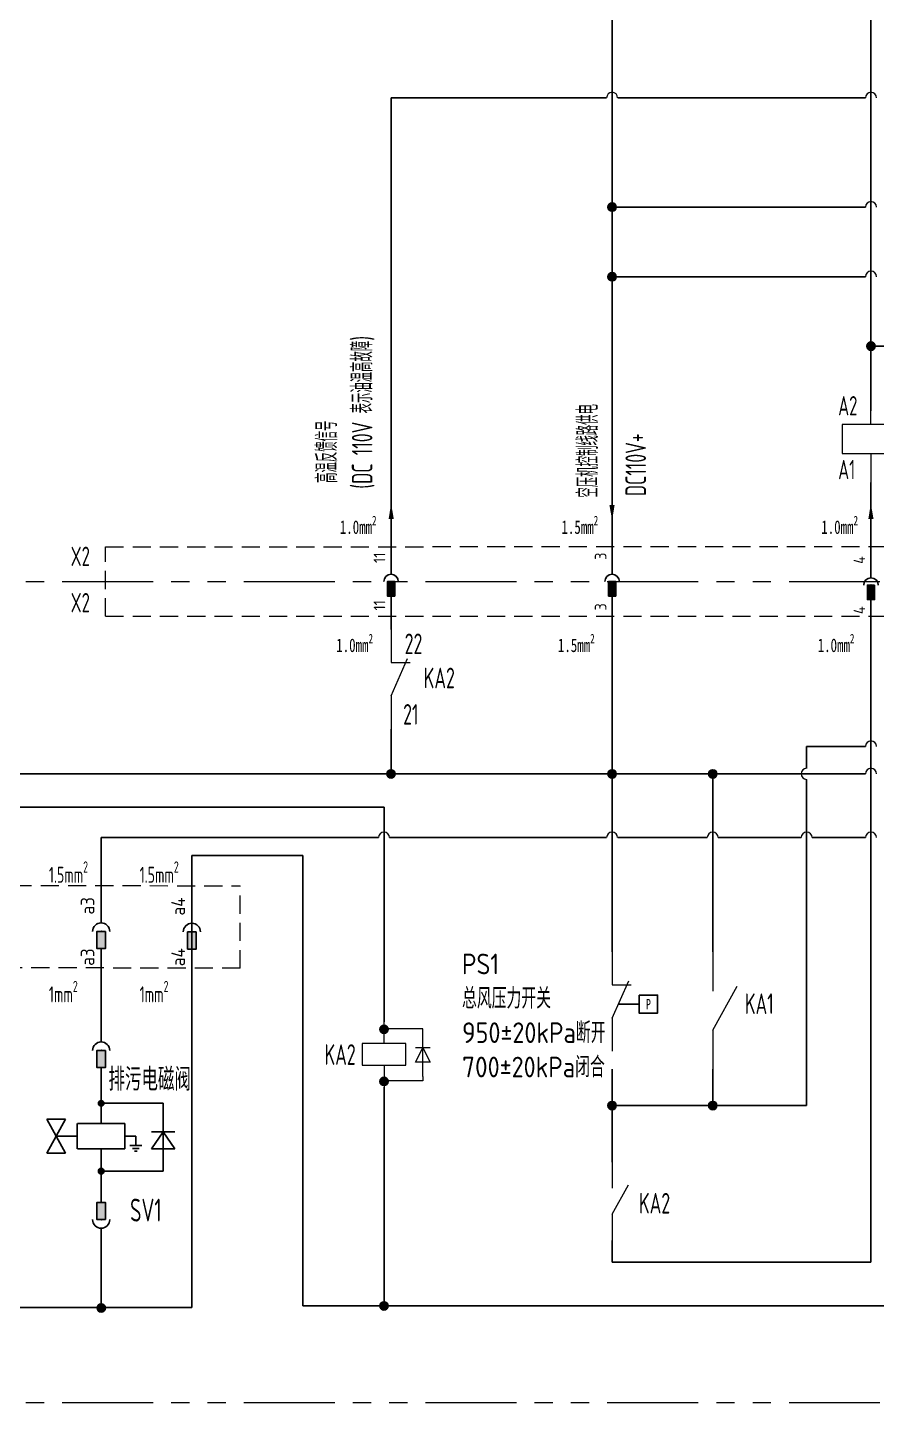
# Model space of a CAD drawing. Header units: millimetres. Extents: x 0 to 840, y 0 to 594.
# Drawn here: x 190.9 to 339.2, y 212.1 to 452.3 of the extents above; entities that cross this region are included whole.
import ezdxf
from ezdxf.enums import TextEntityAlignment as Align

# ---------------------------------------------------------------- set-up
doc = ezdxf.new("R2010")
doc.units = ezdxf.units.MM
for name, pattern in [('CENTER2', [12, 7, -1, 1, -1, 1, -1]), ('HIDDEN', [9.525, 6.35, -3.175]), ('PHANTOM2', [31.75, 15.875, -3.175, 3.175, -3.175, 3.175, -3.175])]:
    doc.linetypes.add(name, pattern=pattern)
for name, color, linetype, lineweight in [('BLK_0.5mm^2', 7, 'Continuous', 18), ('SYMS', 7, 'Continuous', 18), ('TERMS', 4, 'Continuous', 18), ('双点划线', 6, 'CENTER2', 18), ('尺寸线层', 3, 'Continuous', 13), ('标注', 3, 'Continuous', 18), ('虚线', 2, 'HIDDEN', 18)]:
    doc.layers.add(name, color=color, linetype=linetype, lineweight=lineweight)
doc.styles.add('WD_IEC', font='isocp2.shx', dxfattribs={"width": 0.9, "bigfont": 'gbcbig.shx'})
doc.styles.add('工程字', font='gbenor.shx', dxfattribs={"bigfont": 'gbcbig.shx'})
doc.styles.add('标准', font='isoct2.shx')
doc.styles.add('海泰标注样式', font='isocp.shx', dxfattribs={"width": 0.7, "bigfont": 'gbcbig.shx'})
doc.styles.add('海泰汉字样式', font='仿宋_GB2312_0.ttf', dxfattribs={"width": 0.7})

# ---------------------------------------------------------------- blocks, each defined once
blk = doc.blocks.new('fse')
blk.add_hatch(color=256).paths.add_polyline_path([(-62.47, -297.35), (-62.47, -293.6), (-64.34, -293.6), (-64.34, -297.35)], flags=0)
for p, q in [((-63.41, -286.1), (-63.41, -291.72)), ((-63.41, -297.35), (-63.41, -301.1))]:
    blk.add_line(p, q)
blk.add_lwpolyline([(-62.47, -293.6), (-64.34, -293.6), (-64.34, -297.35), (-62.47, -297.35)], close=True)
blk.add_arc((-63.41, -293.6), 1.88, 0, 180)
blk.add_point((-63.41, -293.6))
at = {"layer": 'TERMS', "style": 'WD_IEC'}
blk.add_attdef('1', text='', height=3, rotation=90, dxfattribs=at).set_placement((-64.91, -286.1), align=Align.RIGHT)
blk.add_attdef('1', (-64.91, -301.1), '', height=3, rotation=90, dxfattribs=at)
blk = doc.blocks.new('bfcgb')
blk.add_hatch(color=256).paths.add_polyline_path([(1495.06, 338, 1), (1492.9, 338, 1)])
blk.add_circle((1493.98, 338), 1.08)
blk = doc.blocks.new('VCR1_1')
for p, q in [((0, 2.5), (0, 7.5)), ((0, -2.5), (0, -7.5))]:
    blk.add_line(p, q)
blk.add_lwpolyline([(-5, 2.5), (-5, -2.5), (5, -2.5), (5, 2.5)], close=True)
at = {"style": 'WD_IEC'}
for tag, height, p in [('INST', 2.5, (-5.25, 11.5)), ('LOC', 2.5, (-5.25, 8)), ('TAG1', 2.5, (-5.25, 4.5)), ('MFG', 1.5, (-6, 1)), ('CAT', 1.5, (-6, -1.5)), ('DESC1', 2.5, (-5.25, -6.85)), ('DESC2', 2.5, (-5.25, -10.35)), ('DESC3', 2.5, (-5.25, -13.85))]:
    blk.add_attdef(tag, text='', height=height, dxfattribs=at).set_placement(p, align=Align.RIGHT)
blk.add_attdef('TERM01', text='', height=2, rotation=90, dxfattribs=at).set_placement((-1, 7.5), align=Align.RIGHT)
for tag, p, height in [('X2TERM01', (0, 7.5), 0.32), ('X4LINK', (-5, 0), 0.32), ('X1LINK', (5, 0), 0.32), ('ASSYCODE', (1, -4), 1), ('FAMILY', (1, -5.5), 1), ('CATDESC', (1, -7), 1), ('X8TERM02', (0, -7.5), 0.32)]:
    blk.add_attdef(tag, p, '', height=height, dxfattribs=at)
blk.add_attdef('TERM02', (-1, -7.5), '', height=2, rotation=90, dxfattribs=at)
at = {"lineweight": 9, "style": 'WD_IEC'}
for tag, p in [('NO', (-5.5, -16.5)), ('NC', (-5.5, -20))]:
    blk.add_attdef(tag, text='', height=2.5, dxfattribs=at).set_placement(p, align=Align.TOP_RIGHT)
for tag, p in [('XREFNO', (-4, -16.5)), ('XREFNC', (-4, -20))]:
    blk.add_attdef(tag, text='', height=2.5, dxfattribs=at).set_placement(p, align=Align.TOP_LEFT)
blk = doc.blocks.new('VPS12')
for p, q in [((0, 7.5), (0, 2.5)), ((0, -2.5), (2.5, 3.125)), ((0, 2.5), (2.8678, 2.5)), ((0, -2.5), (0, -7.5))]:
    blk.add_line(p, q)
at = {"style": 'WD_IEC'}
for tag, p in [('INST', (-11.75, 10.25)), ('LOC', (-11.75, 6.75)), ('TAG1', (-11.75, 3.25)), ('RATING1', (-11.75, -1.35)), ('DESC1', (-11.75, -9.85)), ('DESC2', (-11.75, -13.35)), ('DESC3', (-11.75, -16.85))]:
    blk.add_attdef(tag, text='', height=2.5, dxfattribs=at).set_placement(p, align=Align.RIGHT)
blk.add_attdef('TERM01', text='', height=2, rotation=90, dxfattribs=at).set_placement((-1, 7.5), align=Align.RIGHT)
for tag, p, height in [('X2TERM01', (0, 7.5), 0.32), ('MFG', (2.75, 6.5), 1.5), ('CAT', (2.75, 4), 1.5), ('X1LINK', (1.7361, 0), 0.32), ('CONTACT', (1, -2.5), 1), ('ASSYCODE', (1, -4), 1), ('FAMILY', (1, -5.5), 1), ('CATDESC', (1, -7), 1), ('X8TERM02', (0, -7.5), 0.32)]:
    blk.add_attdef(tag, p, '', height=height, dxfattribs=at)
blk.add_attdef('TERM02', (-1, -7.5), '', height=2, rotation=90, dxfattribs=at)
at = {"lineweight": 15, "style": 'WD_IEC'}
blk.add_attdef('XREF', text='', height=2.5, dxfattribs=at).set_placement((-11.75, -6), align=Align.RIGHT)
blk = doc.blocks.new('VMS21P_1')
for p, q in [((0, 7.5), (0, 2.5)), ((0, -2.5), (3.125, 3.125)), ((0, -2.5), (0, -7.5))]:
    blk.add_line(p, q)
at = {"style": 'WD_IEC'}
for tag, p in [('INST', (-5.25, 7.75)), ('LOC', (-5.25, 4.25)), ('TAG2', (-5.25, 0.75)), ('XREF', (-5.25, -3.75)), ('DESC1', (-5.25, -7.6)), ('DESC2', (-5.25, -11.1)), ('DESC3', (-5.25, -14.6))]:
    blk.add_attdef(tag, text='', height=2.5, dxfattribs=at).set_placement(p, align=Align.RIGHT)
blk.add_attdef('TERM01', text='', height=2, rotation=90, dxfattribs=at).set_placement((-1, 7.5), align=Align.RIGHT)
for tag, p, height in [('X2TERM01', (0, 7.5), 0.32), ('X4LINK', (-2, 0), 0.32), ('X1LINK', (-0.5, 0), 0.32), ('CONTACT', (4, -3.5), 1), ('FAMILY', (4, -5), 1), ('X8TERM02', (0, -7.5), 0.32)]:
    blk.add_attdef(tag, p, '', height=height, dxfattribs=at)
blk.add_attdef('TERM02', (-1, -7.5), '', height=2, rotation=90, dxfattribs=at)
blk = doc.blocks.new('VDI1_2')
for p, q in [((0, 7.5), (0, -7.5)), ((0, -2.5), (-2.5, 2.5)), ((-2.5, 2.5), (2.5, 2.5)), ((2.5, 2.5), (0, -2.5)), ((-2.5, -2.5), (2.5, -2.5))]:
    blk.add_line(p, q)
at = {"style": 'WD_IEC'}
for tag, height, p in [('INST', 2.5, (-5.5, 10.25)), ('TAG1', 2.5, (-5.5, 3.25)), ('LOC', 2.5, (-5.5, 6.75)), ('MFG', 1.5, (-5.5, -0.25)), ('DESC1', 2.5, (-5.5, -6.35)), ('CAT', 1.5, (-5.5, -2.75)), ('DESC2', 2.5, (-5.5, -9.85)), ('DESC3', 2.5, (-5.5, -13.35))]:
    blk.add_attdef(tag, text='', height=height, dxfattribs=at).set_placement(p, align=Align.RIGHT)
blk.add_attdef('TERM01', text='', height=2, rotation=90, dxfattribs=at).set_placement((-1, 7.5), align=Align.RIGHT)
for tag, p, height in [('X2TERM01', (0, 7.5), 0.32), ('ASSYCODE', (1, -4), 1), ('FAMILY', (1, -5.5), 1), ('X8TERM02', (0, -7.5), 0.32), ('CATDESC', (1, -7), 1)]:
    blk.add_attdef(tag, p, '', height=height, dxfattribs=at)
blk.add_attdef('TERM02', (-1, -7.5), '', height=2, rotation=90, dxfattribs=at)
blk = doc.blocks.new('gwae')
blk.add_hatch(color=256).paths.add_polyline_path([(413.18, 275.01), (413.18, 278.76), (411.3, 278.76), (411.3, 275.01)], flags=0)
for p, q in [((412.24, 286.26), (412.24, 280.64)), ((412.24, 275.01), (412.24, 271.26))]:
    blk.add_line(p, q)
blk.add_lwpolyline([(413.18, 278.76), (411.3, 278.76), (411.3, 275.01), (413.18, 275.01)], close=True)
blk.add_arc((412.24, 278.76), 1.88, 0, 180)
blk.add_point((412.24, 278.76))
blk = doc.blocks.new('rq2e')
at = {"color": 7, "ltscale": 0.416487}
blk.add_line((1065.04, 260.3), (1065.04, 251.87), dxfattribs=at)
at = {"color": 7, "ltscale": 0.007597}
for p, q in [((1064.45, 256.26), (1064.49, 256.48)), ((1064.45, 256.26), (1064.49, 256.48)), ((1064.49, 256.03), (1064.45, 256.26)), ((1064.49, 256.03), (1064.45, 256.26)), ((1064.49, 256.48), (1064.62, 256.67)), ((1064.49, 256.48), (1064.62, 256.67)), ((1064.62, 255.84), (1064.49, 256.03)), ((1064.62, 255.84), (1064.49, 256.03)), ((1064.62, 256.67), (1064.81, 256.8)), ((1064.62, 256.67), (1064.81, 256.8)), ((1064.81, 255.71), (1064.62, 255.84)), ((1064.81, 255.71), (1064.62, 255.84)), ((1064.81, 256.8), (1065.04, 256.85)), ((1064.81, 256.8), (1065.04, 256.85)), ((1065.04, 255.66), (1064.81, 255.71)), ((1065.04, 255.66), (1064.81, 255.71)), ((1065.04, 256.85), (1065.27, 256.8)), ((1065.04, 256.85), (1065.27, 256.8)), ((1065.27, 255.71), (1065.04, 255.66)), ((1065.27, 255.71), (1065.04, 255.66)), ((1065.27, 256.8), (1065.46, 256.67)), ((1065.27, 256.8), (1065.46, 256.67)), ((1065.46, 255.84), (1065.27, 255.71)), ((1065.46, 255.84), (1065.27, 255.71)), ((1065.46, 256.67), (1065.59, 256.48)), ((1065.46, 256.67), (1065.59, 256.48)), ((1065.59, 256.03), (1065.46, 255.84)), ((1065.59, 256.03), (1065.46, 255.84)), ((1065.59, 256.48), (1065.63, 256.26)), ((1065.59, 256.48), (1065.63, 256.26)), ((1065.63, 256.26), (1065.59, 256.03)), ((1065.63, 256.26), (1065.59, 256.03)), ((1064.45, 241.44), (1064.49, 241.66)), ((1064.45, 241.44), (1064.49, 241.66)), ((1064.49, 241.21), (1064.45, 241.44)), ((1064.49, 241.21), (1064.45, 241.44)), ((1064.49, 241.66), (1064.62, 241.85)), ((1064.49, 241.66), (1064.62, 241.85)), ((1064.62, 241.02), (1064.49, 241.21)), ((1064.62, 241.02), (1064.49, 241.21)), ((1064.62, 241.85), (1064.81, 241.98)), ((1064.62, 241.85), (1064.81, 241.98)), ((1064.81, 240.89), (1064.62, 241.02)), ((1064.81, 240.89), (1064.62, 241.02)), ((1064.81, 241.98), (1065.04, 242.03)), ((1064.81, 241.98), (1065.04, 242.03)), ((1065.04, 240.85), (1064.81, 240.89)), ((1065.04, 240.85), (1064.81, 240.89)), ((1065.04, 242.03), (1065.27, 241.98)), ((1065.04, 242.03), (1065.27, 241.98)), ((1065.27, 240.89), (1065.04, 240.85)), ((1065.27, 240.89), (1065.04, 240.85)), ((1065.27, 241.98), (1065.46, 241.85)), ((1065.27, 241.98), (1065.46, 241.85)), ((1065.46, 241.02), (1065.27, 240.89)), ((1065.46, 241.02), (1065.27, 240.89)), ((1065.46, 241.85), (1065.59, 241.66)), ((1065.46, 241.85), (1065.59, 241.66)), ((1065.59, 241.21), (1065.46, 241.02)), ((1065.59, 241.21), (1065.46, 241.02)), ((1065.59, 241.66), (1065.63, 241.44)), ((1065.59, 241.66), (1065.63, 241.44)), ((1065.63, 241.44), (1065.59, 241.21)), ((1065.63, 241.44), (1065.59, 241.21))]:
    blk.add_line(p, q, dxfattribs=at)
at = {"color": 7, "ltscale": 0.445714}
for p, q in [((1065.03, 256.26), (1078.57, 256.26)), ((1065.03, 256.26), (1078.57, 256.26)), ((1065.04, 241.44), (1078.58, 241.44)), ((1065.04, 241.44), (1078.58, 241.44))]:
    blk.add_line(p, q, dxfattribs=at)
at = {"color": 7, "ltscale": 0.204694}
blk.add_line((1078.58, 250.04), (1078.57, 256.26), dxfattribs=at)
blk.add_line((1078.58, 250.04), (1078.57, 256.26), dxfattribs=at)
at = {"color": 7, "ltscale": 0.092843}
for q in [(1053.19, 252.81), (1053.19, 252.81), (1057.23, 252.81), (1057.23, 252.81), (1053.19, 245.38), (1053.19, 245.38), (1057.23, 245.38), (1057.23, 245.38)]:
    blk.add_line((1055.21, 249.09), q, dxfattribs=at)
at = {"color": 7, "ltscale": 0.044268}
for p, q in [((1053.19, 252.81), (1055.21, 252.81)), ((1053.19, 252.81), (1055.21, 252.81)), ((1053.19, 245.38), (1055.21, 245.38)), ((1053.19, 245.38), (1055.21, 245.38))]:
    blk.add_line(p, q, dxfattribs=at)
at = {"color": 7, "ltscale": 0.044269}
for p, q in [((1057.23, 252.81), (1055.21, 252.81)), ((1057.23, 252.81), (1055.21, 252.81)), ((1057.23, 245.38), (1055.21, 245.38)), ((1057.23, 245.38), (1055.21, 245.38))]:
    blk.add_line(p, q, dxfattribs=at)
at = {"color": 7, "ltscale": 0.18267}
for p, q in [((1059.83, 251.87), (1059.83, 246.32)), ((1070.2, 251.87), (1070.2, 246.32))]:
    blk.add_line(p, q, dxfattribs=at)
at = {"color": 7, "ltscale": 0.226511}
for p, q in [((1070.2, 251.87), (1059.88, 251.87)), ((1059.88, 246.32), (1063.32, 246.32)), ((1070.2, 246.32), (1063.32, 246.32)), ((1070.2, 246.32), (1063.32, 246.32))]:
    blk.add_line(p, q, dxfattribs=at)
at = {"color": 7, "ltscale": 0.148438}
for p in [(1076.03, 246.32), (1076.03, 246.32), (1081.13, 246.32), (1081.13, 246.32)]:
    blk.add_line(p, (1078.58, 250.04), dxfattribs=at)
at = {"color": 7, "ltscale": 0.083936}
for p, q in [((1078.58, 250.04), (1076.03, 250.04)), ((1078.58, 250.04), (1076.03, 250.04)), ((1078.58, 250.04), (1081.13, 250.04)), ((1078.58, 250.04), (1081.13, 250.04)), ((1078.58, 246.32), (1076.03, 246.32)), ((1078.58, 246.32), (1076.03, 246.32)), ((1078.58, 246.32), (1081.13, 246.32)), ((1078.58, 246.32), (1081.13, 246.32))]:
    blk.add_line(p, q, dxfattribs=at)
at = {"color": 7, "ltscale": 0.16075}
for q in [(1078.58, 250.04), (1078.58, 246.32)]:
    blk.add_line((1078.58, 241.44), q, dxfattribs=at)
at = {"color": 7, "ltscale": 0.121009}
blk.add_line((1059.83, 249.09), (1055.21, 249.09), dxfattribs=at)
at = {"color": 7, "ltscale": 0.321499}
blk.add_line((1065.04, 246.32), (1065.04, 238.35), dxfattribs=at)
at = {"color": 7, "ltscale": 0.067085}
blk.add_line((1070.2, 249.09), (1072.61, 249.09), dxfattribs=at)
at = {"color": 7, "ltscale": 0.028234}
blk.add_line((1072.61, 247.05), (1071.32, 247.05), dxfattribs=at)
at = {"color": 7, "ltscale": 0.016336}
for q in [(1071.86, 246.37), (1073.35, 246.37)]:
    blk.add_line((1072.61, 246.37), q, dxfattribs=at)
at = {"color": 7, "ltscale": 0.04459}
blk.add_line((1072.61, 249.09), (1072.61, 247.05), dxfattribs=at)
at = {"color": 7, "ltscale": 0.028235}
blk.add_line((1072.61, 247.05), (1073.9, 247.05), dxfattribs=at)
at = {"color": 7, "ltscale": 0.005879}
for q in [(1072.34, 245.77), (1072.88, 245.77)]:
    blk.add_line((1072.61, 245.77), q, dxfattribs=at)
at = {"color": 7}
for centre in [(1065.04, 256.26), (1065.04, 241.44)]:
    blk.add_circle(centre, 0.591, dxfattribs=at)
for points in [[(1065.59, 256.03), (1064.45, 256.26), (1064.62, 256.67), (1064.49, 256.48)], [(1065.59, 256.03), (1064.45, 256.26), (1064.62, 256.67), (1064.49, 256.48)], [(1065.59, 256.03), (1064.62, 255.84), (1064.45, 256.26), (1064.49, 256.03)], [(1065.59, 256.03), (1064.62, 255.84), (1064.45, 256.26), (1064.49, 256.03)], [(1065.59, 256.03), (1064.62, 256.67), (1065.04, 256.85), (1064.81, 256.8)], [(1065.59, 256.03), (1064.62, 256.67), (1065.04, 256.85), (1064.81, 256.8)], [(1065.59, 256.03), (1065.04, 255.66), (1064.62, 255.84), (1064.81, 255.71)], [(1065.59, 256.03), (1065.04, 255.66), (1064.62, 255.84), (1064.81, 255.71)], [(1065.59, 256.03), (1065.04, 256.85), (1065.46, 256.67), (1065.27, 256.8)], [(1065.59, 256.03), (1065.04, 256.85), (1065.46, 256.67), (1065.27, 256.8)], [(1065.59, 256.03), (1065.46, 255.84), (1065.04, 255.66), (1065.27, 255.71)], [(1065.59, 256.03), (1065.46, 255.84), (1065.04, 255.66), (1065.27, 255.71)], [(1065.59, 256.03), (1065.46, 256.67), (1065.63, 256.26), (1065.59, 256.48)], [(1065.59, 256.03), (1065.46, 256.67), (1065.63, 256.26), (1065.59, 256.48)], [(1065.59, 241.21), (1064.45, 241.44), (1064.62, 241.85), (1064.49, 241.66)], [(1065.59, 241.21), (1064.45, 241.44), (1064.62, 241.85), (1064.49, 241.66)], [(1065.59, 241.21), (1064.62, 241.02), (1064.45, 241.44), (1064.49, 241.21)], [(1065.59, 241.21), (1064.62, 241.02), (1064.45, 241.44), (1064.49, 241.21)], [(1065.59, 241.21), (1064.62, 241.85), (1065.04, 242.03), (1064.81, 241.98)], [(1065.59, 241.21), (1064.62, 241.85), (1065.04, 242.03), (1064.81, 241.98)], [(1065.59, 241.21), (1065.04, 240.85), (1064.62, 241.02), (1064.81, 240.89)], [(1065.59, 241.21), (1065.04, 240.85), (1064.62, 241.02), (1064.81, 240.89)], [(1065.59, 241.21), (1065.04, 242.03), (1065.46, 241.85), (1065.27, 241.98)], [(1065.59, 241.21), (1065.04, 242.03), (1065.46, 241.85), (1065.27, 241.98)], [(1065.59, 241.21), (1065.46, 241.02), (1065.04, 240.85), (1065.27, 240.89)], [(1065.59, 241.21), (1065.46, 241.02), (1065.04, 240.85), (1065.27, 240.89)], [(1065.59, 241.21), (1065.46, 241.85), (1065.63, 241.44), (1065.59, 241.66)], [(1065.59, 241.21), (1065.46, 241.85), (1065.63, 241.44), (1065.59, 241.66)]]:
    blk.add_solid(points, dxfattribs=at)

msp = doc.modelspace()

# ---------------------------------------------------------------- linework, layer by layer
for p, q in [((293.01, 462.16), (293.01, 360.55)), ((338.24, 461.43), (338.24, 385.33)), ((254.38, 360.55), (254.38, 440)), ((254.38, 440), (292.05, 440)), ((293.98, 440), (337.27, 440)), ((293.01, 420.91), (337.27, 420.91)), ((293.01, 408.74), (337.27, 408.74)), ((338.24, 396.61), (363.91, 396.61)), ((338.24, 372.81), (338.24, 359.93)), ((293.01, 356.64), (293.01, 356.64)), ((254.38, 347.12), (254.38, 350.42)), ((293.01, 350.42), (293.01, 337.29)), ((338.24, 341.93), (338.24, 349.8)), ((338.24, 341.93), (338.24, 307.23)), ((293.01, 337.29), (293.01, 321.89)), ((254.38, 329.72), (254.38, 321.89)), ((326.99, 322.85), (326.99, 326.68)), ((326.99, 326.68), (337.27, 326.68)), ((151.59, 321.89), (255.35, 321.89)), ((255.35, 321.89), (263.56, 321.89)), ((293.01, 321.89), (256.51, 321.89)), ((293.01, 321.89), (337.27, 321.89)), ((293.01, 321.89), (293.01, 321.16)), ((293.01, 321.16), (293.01, 316.64)), ((310.59, 290.78), (310.59, 321.89)), ((326.99, 263.94), (326.99, 320.92)), ((293.01, 290.78), (293.01, 318.44)), ((253.15, 316.07), (185.96, 316.07)), ((253.15, 278.56), (253.15, 316.07)), ((203.74, 300.35), (203.74, 310.74)), ((252.19, 310.74), (203.74, 310.74)), ((292.05, 310.74), (254.12, 310.74)), ((254.12, 310.74), (254.12, 310.74)), ((293.98, 310.74), (293.98, 310.74)), ((309.62, 310.74), (293.98, 310.74)), ((326.02, 310.74), (311.55, 310.74)), ((311.55, 310.74), (311.55, 310.74)), ((337.27, 310.74), (327.95, 310.74)), ((327.95, 310.74), (327.95, 310.74)), ((219.59, 300.28), (219.59, 307.61)), ((238.97, 307.61), (219.59, 307.61)), ((219.59, 307.61), (219.59, 228.65)), ((238.97, 307.61), (238.97, 228.94)), ((338.24, 265.1), (338.24, 309.08)), ((219.59, 228.65), (219.59, 291.28)), ((203.74, 288.35), (203.74, 279.56)), ((293.01, 263.94), (293.01, 270.28)), ((310.59, 270.28), (310.59, 263.94)), ((253.15, 267.17), (253.15, 229.02)), ((338.24, 265.1), (338.24, 236.59)), ((326.99, 263.94), (293.01, 263.94)), ((293.01, 263.94), (293.01, 254.05)), ((203.74, 242.5), (203.74, 228.65)), ((293.01, 240.38), (293.01, 236.59)), ((293.01, 236.59), (338.24, 236.59)), ((209.39, 228.65), (151.59, 228.65)), ((219.59, 228.65), (203.74, 228.65)), ((238.97, 228.94), (367.75, 228.94))]:
    msp.add_line(p, q)
at = {"color": 2, "linetype": 'HIDDEN'}
msp.add_line((297.73, 281.66), (294.1, 281.66), dxfattribs=at)
msp.add_lwpolyline([(297.73, 283.23), (300.95, 283.23), (300.95, 280.08), (297.73, 280.08)], close=True)
for points in [[(253.96, 366.42), (254.39, 369.13), (254.86, 366.43)], [(293.44, 368.85), (293.01, 366.14), (292.54, 368.84)], [(337.78, 366.42), (338.21, 369.13), (338.68, 366.43)]]:
    msp.add_solid(points)
at = {"layer": 'BLK_0.5mm^2'}
for p, q in [((259.93, 277.34), (253.15, 277.34)), ((259.93, 276.58), (259.93, 277.34)), ((259.93, 268.23), (253.15, 268.23)), ((259.93, 268.99), (259.93, 268.23))]:
    msp.add_line(p, q, dxfattribs=at)
for centre, start, end in [((293.01, 440), 0, 180), ((338.24, 440), 0, 180), ((338.24, 420.91), 0, 180), ((338.24, 408.74), 0, 180), ((338.24, 326.68), 0, 180), ((326.99, 321.89), 90, 270), ((338.24, 321.89), 0, 180), ((253.15, 310.74), 0, 180), ((293.01, 310.74), 0, 180), ((310.59, 310.74), 0, 180), ((326.99, 310.74), 0, 180), ((338.24, 310.74), 0, 180)]:
    msp.add_arc(centre, 0.964, start, end, dxfattribs=at)
at = {"layer": '双点划线', "linetype": 'PHANTOM2'}
for p, q in [((69.92, 355.48), (674.65, 355.48)), ((69.92, 212.05), (674.65, 212.05))]:
    msp.add_line(p, q, dxfattribs=at)
at = {"layer": '虚线', "ltscale": 0.5}
for p, q in [((204.48, 361.56), (660.05, 361.73)), ((204.48, 349.41), (204.48, 361.56)), ((204.48, 349.41), (660.05, 349.6)), ((74.11, 302.58), (228.03, 302.33)), ((228.03, 287.93), (228.03, 302.33)), ((228.03, 287.93), (74.11, 288.18))]:
    msp.add_line(p, q, dxfattribs=at)

# ---------------------------------------------------------------- block references
for name, p, xscale, yscale, zscale in [('bfcgb', (-715.43, 192.76), 0.675, 0.675, 0.675), ('bfcgb', (-715.43, 180.59), 0.675, 0.675, 0.675), ('bfcgb', (-670.2, 168.46), 0.675, 0.675, 0.675), ('bfcgb', (-754.06, 93.73), 0.675, 0.675, 0.675), ('bfcgb', (-715.43, 93.73), 0.675, 0.675, 0.675), ('bfcgb', (-697.85, 93.73), 0.675, 0.675, 0.675), ('gwae', (-126.06, 50.55), 0.8, 0.8, 0.8), ('bfcgb', (-755.29, 49.1), 0.675, 0.675, 0.675), ('rq2e', (-648.3, 59.32), 0.8, 0.8, 0.8), ('bfcgb', (-755.29, 39.99), 0.675, 0.675, 0.675), ('bfcgb', (-715.43, 35.79), 0.675, 0.675, 0.675), ('bfcgb', (-697.85, 35.79), 0.675, 0.675, 0.675), ('bfcgb', (-804.7, 0.42), 0.675, 0.675, 0.675), ('bfcgb', (-755.29, 0.79), 0.675, 0.675, 0.675)]:
    msp.add_blockref(name, p, dxfattribs=dict(xscale=xscale, yscale=yscale, zscale=zscale))
ref = msp.add_blockref('fse', (297.18, 553.66), dxfattribs=dict(xscale=0.675, yscale=0.675, zscale=0.675))
ref.add_attrib('1', '11', (253.37, 350.42), dxfattribs={"layer": 'TERMS', "height": 2.025, "rotation": 90, "style": 'WD_IEC'})
ref.add_attrib('1', '11', dxfattribs={"layer": 'TERMS', "height": 2.025, "rotation": 90, "style": 'WD_IEC'}).set_placement((253.37, 360.55), align=Align.RIGHT)
ref = msp.add_blockref('fse', (335.81, 553.66), dxfattribs=dict(xscale=0.675, yscale=0.675, zscale=0.675))
ref.add_attrib('1', '3', (292, 350.42), dxfattribs={"layer": 'TERMS', "height": 2.02, "rotation": 90, "style": 'WD_IEC'})
ref.add_attrib('1', '3', dxfattribs={"layer": 'TERMS', "height": 2.02, "rotation": 90, "style": 'WD_IEC'}).set_placement((292, 360.55), align=Align.RIGHT)
ref = msp.add_blockref('fse', (381.04, 553.04), dxfattribs=dict(xscale=0.675, yscale=0.675, zscale=0.675))
ref.add_attrib('1', '4', (337.22, 349.8), dxfattribs={"layer": 'TERMS', "height": 2.02, "rotation": 90, "style": 'WD_IEC'})
ref.add_attrib('1', '4', dxfattribs={"layer": 'TERMS', "height": 2.02, "rotation": 90, "style": 'WD_IEC'}).set_placement((337.22, 359.93), align=Align.RIGHT)
ref = msp.add_blockref('fse', (254.46, 529.23), dxfattribs=dict(xscale=0.8, yscale=0.8, zscale=0.8))
ref.add_attrib('1', 'a3', (202.54, 288.35), dxfattribs={"layer": 'TERMS', "height": 2.4, "rotation": 90, "style": 'WD_IEC'})
ref.add_attrib('1', 'a3', dxfattribs={"layer": 'TERMS', "height": 2.4, "rotation": 90, "style": 'WD_IEC'}).set_placement((202.54, 300.35), align=Align.RIGHT)
ref = msp.add_blockref('fse', (270.31, 529.16), dxfattribs=dict(xscale=0.8, yscale=0.8, zscale=0.8))
ref.add_attrib('1', 'a4', (218.39, 288.28), dxfattribs={"layer": 'TERMS', "height": 2.4, "rotation": 90, "style": 'WD_IEC'})
ref.add_attrib('1', 'a4', dxfattribs={"layer": 'TERMS', "height": 2.4, "rotation": 90, "style": 'WD_IEC'}).set_placement((218.39, 300.28), align=Align.RIGHT)
at = {"xscale": -0.8, "yscale": 0.8, "zscale": 0.8, "rotation": 180}
msp.add_blockref('gwae', (-126.06, 467.01), dxfattribs=at)
at = {"layer": 'SYMS'}
for name, p, xscale, yscale, zscale in [('VCR1_1', (338.24, 380.4), 1.0125, 1.0125, 1.0125), ('VPS12', (254.38, 338.42), 1.16015625, 1.16015625, 1.16015625), ('VPS12', (293.01, 282.11), 1.16015625, 1.16015625, 1.16015625), ('VMS21P_1', (310.59, 280.53), 1.366875, 1.366875, 1.366875), ('VCR1_1', (253.15, 272.86), 0.759375, 0.759375, 0.759375), ('VMS21P_1', (293.01, 247.21), 0.91125, 0.91125, 0.91125)]:
    msp.add_blockref(name, p, dxfattribs=dict(at, xscale=xscale, yscale=yscale, zscale=zscale))
at = {"layer": 'SYMS', "xscale": 0.50625, "yscale": 0.50625, "zscale": 0.50625, "rotation": 180}
msp.add_blockref('VDI1_2', (259.93, 272.78), dxfattribs=at)

# ---------------------------------------------------------------- texts
at = {"insert": (292.13, 282.55), "char_height": 1.8, "attachment_point": 1, "style": '海泰汉字样式'}
msp.add_mtext_dynamic_manual_height_columns('\\pi6.7946;P', width=14.3043, gutter_width=60, heights=[0], dxfattribs=at)
at = {"layer": 'BLK_0.5mm^2', "insert": (205.01, 270.51), "char_height": 4, "width": 28.6477, "attachment_point": 1, "line_spacing_factor": 0.99982, "style": '标准'}
msp.add_mtext('{\\Fisocp2,gbcbig|c134;\\C3;排污电磁阀}', dxfattribs=at)
at = {"layer": '尺寸线层', "char_height": 3.6, "width": 39.2198, "attachment_point": 1, "rotation": 90, "line_spacing_factor": 0.99982, "style": '海泰汉字样式'}
for s, insert in [('{\\Fisocp2,gbcbig|c134;\\W0.7;(DC 110V 表示油温高故障)}', (247.53, 371.7)), ('{\\Fisocp2,gbcbig|c134;\\W0.7;\\C3;空压机控制线路供电}', (286.97, 370.17)), ('{\\Fisocp2,gbcbig|c134;\\C3;高温反馈信号}', (241.37, 372.73)), ('{\\Fisocp2,gbcbig|c134;\\W0.7;\\C3;DC110V+}', (295.34, 370.41))]:
    msp.add_mtext(s, dxfattribs=dict(at, insert=insert))
at = {"layer": '尺寸线层', "attachment_point": 1, "line_spacing_factor": 0.99982}
for s, insert, char_height, width, style in [('{\\Fisocp2,gbcbig|c134;\\W0.7;\\C3;A2}', (332.51, 387.89), 3.375, 26.1466, '海泰汉字样式'), ('{\\Fisocp2,gbcbig|c134;\\W0.7;\\C3;A1}', (332.51, 376.74), 3.375, 26.1466, '海泰汉字样式'), ('{\\Fisocp2,gbcbig|c134;\\W0.7;\\C3;X2}', (198.4, 361.58), 3.375, 18.8906, '海泰汉字样式'), ('{\\Fisocp2,gbcbig|c134;\\W0.7;\\C3;X2}', (198.4, 353.49), 3.375, 18.8906, '海泰汉字样式'), ('{\\Fisocp2,gbcbig|c134;\\W0.7;\\C3;KA2}', (242.75, 274.64), 3.6, 26.1466, '标准')]:
    msp.add_mtext(s, dxfattribs=dict(at, insert=insert, char_height=char_height, width=width, style=style))
at = {"layer": '尺寸线层', "attachment_point": 1}
for s, insert, char_height, width, style in [('{\\Fisocp2,gbcbig|c134;\\W0.7;22}', (256.76, 346.41), 3.6, 13.5494, '标准'), ('{\\Fisocp2,gbcbig|c0;\\W0.7;KA\\Fisocp2,gbcbig|c134;2}', (260.08, 340.44), 3.6, 13.5494, '标准'), ('{\\Fisocp2,gbcbig|c134;\\W0.7;21}', (256.49, 334.08), 3.6, 13.5494, '标准'), ('PS1\\P{\\Fisocp2,gbcbig|c134;总}风压力开关   {\\Fisocp,@extfont2|c134;\\P9}50±20kPa{\\Fisocp2,gbcbig|c134;断开}\\P{\\Fisocp,@extfont2|c134;70}0±20kPa{\\Fisocp2,gbcbig|c134;闭合}', (266.78, 290.47), 3.6, 32.1901, '工程字'), ('{\\Fisocp2,gbcbig|c0;\\W0.7;KA\\Fisocp2,gbcbig|c134;1}', (316.2, 283.53), 3.6, 13.5494, '海泰汉字样式'), ('{\\Fisocp,gbcbig|c134;\\W0.7;SV1}', (208.78, 247.67), 4, 14.3008, '标准'), ('{\\Fisocp2,gbcbig|c0;\\W0.7;KA\\Fisocp2,gbcbig|c134;2}', (297.7, 248.67), 3.6, 13.5494, '标准')]:
    msp.add_mtext(s, dxfattribs=dict(at, insert=insert, char_height=char_height, width=width, style=style))
at = {"layer": '标注', "color": 2, "attachment_point": 1}
for s, insert, char_height, width, style in [('\\A1;1.0mm{\\H0.7x;\\S2^ ;}', (245.43, 366.98), 2.3625, 8.6104, '海泰汉字样式'), ('\\A1;1.5mm{\\H0.7x;\\S2^ ;}', (284.16, 366.98), 2.3625, 8.6104, '海泰汉字样式'), ('\\A1;1.0mm{\\H0.7x;\\S2^ ;}', (329.56, 366.98), 2.3625, 8.6104, '海泰汉字样式'), ('\\A1;1.0mm{\\H0.7x;\\S2^ ;}', (244.81, 346.34), 2.3625, 8.6104, '海泰汉字样式'), ('\\A1;1.5mm{\\H0.7x;\\S2^ ;}', (283.54, 346.34), 2.3625, 8.6104, '海泰汉字样式'), ('\\A1;1.0mm{\\H0.7x;\\S2^ ;}', (328.93, 346.34), 2.3625, 8.6104, '海泰汉字样式'), ('\\A1;1.5mm{\\H0.7x;\\S2^ ;}', (194.6, 306.6), 2.8, 10.205, '海泰标注样式'), ('\\A1;1.5mm{\\H0.7x;\\S2^ ;}', (210.45, 306.6), 2.8, 10.205, '海泰标注样式'), ('\\A1;1mm{\\H0.7x;\\S2^ ;}', (194.6, 285.72), 2.8, 10.205, '海泰标注样式'), ('\\A1;1mm{\\H0.7x;\\S2^ ;}', (210.45, 285.72), 2.8, 10.205, '海泰标注样式')]:
    msp.add_mtext(s, dxfattribs=dict(at, insert=insert, char_height=char_height, width=width, style=style))

doc.saveas('drawing.dxf')
